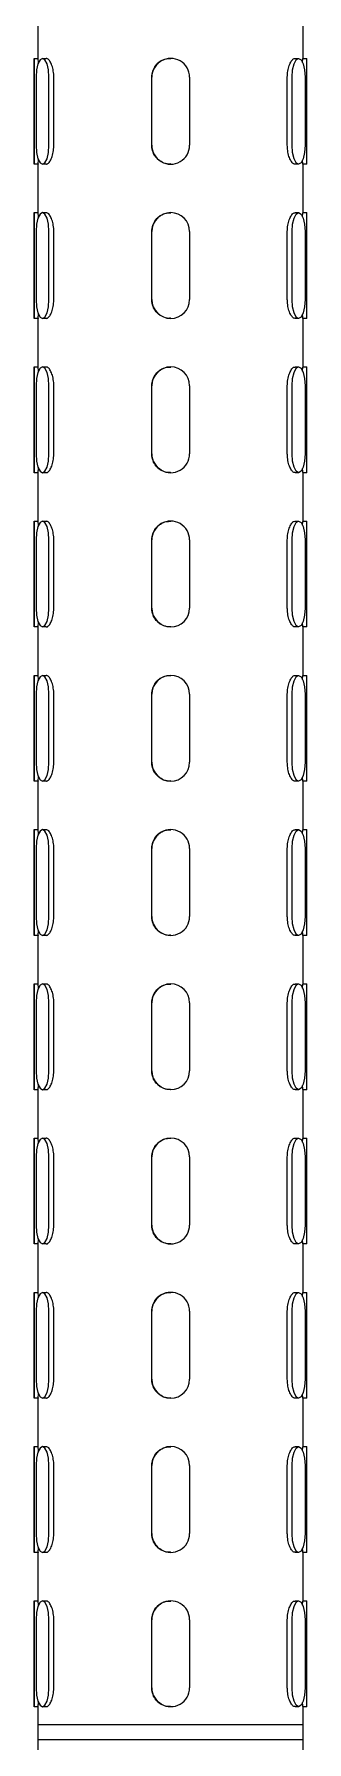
# Model space of a CAD drawing. Extents: x 0 to 951, y -2 to 427.
# Drawn here: x 225.13 to 229.63, y 142.83 to 171.06 of the extents above; entities that cross this region are included whole.
import ezdxf

# ---------------------------------------------------------------- set-up
doc = ezdxf.new("R2010")
doc.units = 0
doc.header["$LTSCALE"] = 23.1
doc.header["$MEASUREMENT"] = 0
doc.layers.get('0').update_dxf_attribs({"linetype": 'CONTINUOUS'})

msp = doc.modelspace()

# ---------------------------------------------------------------- linework, layer by layer
at = {"color": 7, "linetype": 'Continuous', "lineweight": 25}
for p, q in [((225.189, 170.657), (225.189, 171.465)), ((229.564, 171.464), (229.564, 170.656)), ((225.126, 170.66), (225.189, 170.66)), ((225.263, 170.66), (225.322, 170.66)), ((227.379, 170.66), (227.38, 170.66)), ((229.432, 170.66), (229.492, 170.66)), ((229.563, 170.66), (229.626, 170.66)), ((225.126, 170.348), (225.126, 169.223)), ((225.127, 169.223), (225.127, 170.348)), ((225.156, 170.348), (225.156, 169.223)), ((225.37, 169.223), (225.37, 170.348)), ((225.45, 169.223), (225.45, 170.348)), ((227.067, 169.223), (227.067, 170.348)), ((227.067, 169.223), (227.067, 170.348)), ((227.692, 170.348), (227.692, 169.223)), ((229.305, 169.223), (229.305, 170.348)), ((229.385, 169.223), (229.385, 170.348)), ((229.598, 170.348), (229.598, 169.223)), ((229.627, 169.223), (229.627, 170.348)), ((225.189, 168.91), (225.126, 168.91)), ((225.189, 168.107), (225.189, 168.915)), ((225.322, 168.91), (225.263, 168.91)), ((227.38, 168.91), (227.379, 168.91)), ((229.492, 168.91), (229.432, 168.91)), ((229.626, 168.91), (229.563, 168.91)), ((229.564, 168.914), (229.564, 168.106)), ((225.126, 168.11), (225.189, 168.11)), ((225.263, 168.11), (225.322, 168.11)), ((227.379, 168.11), (227.38, 168.11)), ((229.432, 168.11), (229.492, 168.11)), ((229.563, 168.11), (229.626, 168.11)), ((225.126, 167.798), (225.126, 166.673)), ((225.127, 166.673), (225.127, 167.798)), ((225.156, 167.798), (225.156, 166.673)), ((225.37, 166.673), (225.37, 167.798)), ((225.45, 166.673), (225.45, 167.798)), ((227.067, 166.673), (227.067, 167.798)), ((227.067, 166.673), (227.067, 167.798)), ((227.692, 167.798), (227.692, 166.673)), ((229.305, 166.673), (229.305, 167.798)), ((229.385, 166.673), (229.385, 167.798)), ((229.598, 167.798), (229.598, 166.673)), ((229.627, 166.673), (229.627, 167.798)), ((225.189, 166.36), (225.126, 166.36)), ((225.189, 165.557), (225.189, 166.365)), ((225.322, 166.36), (225.263, 166.36)), ((227.38, 166.36), (227.379, 166.36)), ((229.492, 166.36), (229.432, 166.36)), ((229.626, 166.36), (229.563, 166.36)), ((229.564, 166.364), (229.564, 165.556)), ((225.126, 165.56), (225.189, 165.56)), ((225.263, 165.56), (225.322, 165.56)), ((227.379, 165.56), (227.38, 165.56)), ((229.432, 165.56), (229.492, 165.56)), ((229.563, 165.56), (229.626, 165.56)), ((225.126, 165.248), (225.126, 164.123)), ((225.127, 164.123), (225.127, 165.248)), ((225.156, 165.248), (225.156, 164.123)), ((225.37, 164.123), (225.37, 165.248)), ((225.45, 164.123), (225.45, 165.248)), ((227.067, 164.123), (227.067, 165.248)), ((227.067, 164.123), (227.067, 165.248)), ((227.692, 165.248), (227.692, 164.123)), ((229.305, 164.123), (229.305, 165.248)), ((229.385, 164.123), (229.385, 165.248)), ((229.598, 165.248), (229.598, 164.123)), ((229.627, 164.123), (229.627, 165.248)), ((225.189, 163.81), (225.126, 163.81)), ((225.189, 163.007), (225.189, 163.815)), ((225.322, 163.81), (225.263, 163.81)), ((227.38, 163.81), (227.379, 163.81)), ((229.492, 163.81), (229.432, 163.81)), ((229.626, 163.81), (229.563, 163.81)), ((229.564, 163.814), (229.564, 163.006)), ((225.126, 163.01), (225.189, 163.01)), ((225.263, 163.01), (225.322, 163.01)), ((227.379, 163.01), (227.38, 163.01)), ((229.432, 163.01), (229.492, 163.01)), ((229.563, 163.01), (229.626, 163.01)), ((225.126, 162.698), (225.126, 161.573)), ((225.127, 161.573), (225.127, 162.698)), ((225.156, 162.698), (225.156, 161.573)), ((225.37, 161.573), (225.37, 162.698)), ((225.45, 161.573), (225.45, 162.698)), ((227.067, 161.573), (227.067, 162.698)), ((227.067, 161.573), (227.067, 162.698)), ((227.692, 162.698), (227.692, 161.573)), ((229.305, 161.573), (229.305, 162.698)), ((229.385, 161.573), (229.385, 162.698)), ((229.598, 162.698), (229.598, 161.573)), ((229.627, 161.573), (229.627, 162.698)), ((225.189, 161.26), (225.126, 161.26)), ((225.189, 160.457), (225.189, 161.265)), ((225.322, 161.26), (225.263, 161.26)), ((227.38, 161.26), (227.379, 161.26)), ((229.492, 161.26), (229.432, 161.26)), ((229.626, 161.26), (229.563, 161.26)), ((229.564, 161.264), (229.564, 160.456)), ((225.126, 160.46), (225.189, 160.46)), ((225.263, 160.46), (225.322, 160.46)), ((227.379, 160.46), (227.38, 160.46)), ((229.432, 160.46), (229.492, 160.46)), ((229.563, 160.46), (229.626, 160.46)), ((225.126, 160.148), (225.126, 159.023)), ((225.127, 159.023), (225.127, 160.148)), ((225.156, 160.148), (225.156, 159.023)), ((225.37, 159.023), (225.37, 160.148)), ((225.45, 159.023), (225.45, 160.148)), ((227.067, 159.023), (227.067, 160.148)), ((227.067, 159.023), (227.067, 160.148)), ((227.692, 160.148), (227.692, 159.023)), ((229.305, 159.023), (229.305, 160.148)), ((229.385, 159.023), (229.385, 160.148)), ((229.598, 160.148), (229.598, 159.023)), ((229.627, 159.023), (229.627, 160.148)), ((225.189, 158.71), (225.126, 158.71)), ((225.189, 157.907), (225.189, 158.715)), ((225.322, 158.71), (225.263, 158.71)), ((227.38, 158.71), (227.379, 158.71)), ((229.492, 158.71), (229.432, 158.71)), ((229.626, 158.71), (229.563, 158.71)), ((229.564, 158.714), (229.564, 157.906)), ((225.126, 157.91), (225.189, 157.91)), ((225.263, 157.91), (225.322, 157.91)), ((227.379, 157.91), (227.38, 157.91)), ((229.432, 157.91), (229.492, 157.91)), ((229.563, 157.91), (229.626, 157.91)), ((225.126, 157.598), (225.126, 156.473)), ((225.127, 156.473), (225.127, 157.598)), ((225.156, 157.598), (225.156, 156.473)), ((225.37, 156.473), (225.37, 157.598)), ((225.45, 156.473), (225.45, 157.598)), ((227.067, 156.473), (227.067, 157.598)), ((227.067, 156.473), (227.067, 157.598)), ((227.692, 157.598), (227.692, 156.473)), ((229.305, 156.473), (229.305, 157.598)), ((229.385, 156.473), (229.385, 157.598)), ((229.598, 157.598), (229.598, 156.473)), ((229.627, 156.473), (229.627, 157.598)), ((225.189, 156.16), (225.126, 156.16)), ((225.189, 155.357), (225.189, 156.165)), ((225.322, 156.16), (225.263, 156.16)), ((227.38, 156.16), (227.379, 156.16)), ((229.492, 156.16), (229.432, 156.16)), ((229.626, 156.16), (229.563, 156.16)), ((229.564, 156.164), (229.564, 155.356)), ((225.126, 155.36), (225.189, 155.36)), ((225.263, 155.36), (225.322, 155.36)), ((227.379, 155.36), (227.38, 155.36)), ((229.432, 155.36), (229.492, 155.36)), ((229.563, 155.36), (229.626, 155.36)), ((225.126, 155.048), (225.126, 153.923)), ((225.127, 153.923), (225.127, 155.048)), ((225.156, 155.048), (225.156, 153.923)), ((225.37, 153.923), (225.37, 155.048)), ((225.45, 153.923), (225.45, 155.048)), ((227.067, 153.923), (227.067, 155.048)), ((227.067, 153.923), (227.067, 155.048)), ((227.692, 155.048), (227.692, 153.923)), ((229.305, 153.923), (229.305, 155.048)), ((229.385, 153.923), (229.385, 155.048)), ((229.598, 155.048), (229.598, 153.923)), ((229.627, 153.923), (229.627, 155.048)), ((225.189, 153.61), (225.126, 153.61)), ((225.189, 152.807), (225.189, 153.615)), ((225.322, 153.61), (225.263, 153.61)), ((227.38, 153.61), (227.379, 153.61)), ((229.492, 153.61), (229.432, 153.61)), ((229.626, 153.61), (229.563, 153.61)), ((229.564, 153.614), (229.564, 152.806)), ((225.126, 152.81), (225.189, 152.81)), ((225.263, 152.81), (225.322, 152.81)), ((227.379, 152.81), (227.38, 152.81)), ((229.432, 152.81), (229.492, 152.81)), ((229.563, 152.81), (229.626, 152.81)), ((225.126, 152.498), (225.126, 151.373)), ((225.127, 151.373), (225.127, 152.498)), ((225.156, 152.498), (225.156, 151.373)), ((225.37, 151.373), (225.37, 152.498)), ((225.45, 151.373), (225.45, 152.498)), ((227.067, 151.373), (227.067, 152.498)), ((227.067, 151.373), (227.067, 152.498)), ((227.692, 152.498), (227.692, 151.373)), ((229.305, 151.373), (229.305, 152.498)), ((229.385, 151.373), (229.385, 152.498)), ((229.598, 152.498), (229.598, 151.373)), ((229.627, 151.373), (229.627, 152.498)), ((225.189, 151.06), (225.126, 151.06)), ((225.189, 150.257), (225.189, 151.065)), ((225.322, 151.06), (225.263, 151.06)), ((227.38, 151.06), (227.379, 151.06)), ((229.492, 151.06), (229.432, 151.06)), ((229.626, 151.06), (229.563, 151.06)), ((229.564, 151.064), (229.564, 150.256)), ((225.126, 150.26), (225.189, 150.26)), ((225.263, 150.26), (225.322, 150.26)), ((227.379, 150.26), (227.38, 150.26)), ((229.432, 150.26), (229.492, 150.26)), ((229.563, 150.26), (229.626, 150.26)), ((225.126, 149.948), (225.126, 148.823)), ((225.127, 148.823), (225.127, 149.948)), ((225.156, 149.948), (225.156, 148.823)), ((225.37, 148.823), (225.37, 149.948)), ((225.45, 148.823), (225.45, 149.948)), ((227.067, 148.823), (227.067, 149.948)), ((227.067, 148.823), (227.067, 149.948)), ((227.692, 149.948), (227.692, 148.823)), ((229.305, 148.823), (229.305, 149.948)), ((229.385, 148.823), (229.385, 149.948)), ((229.598, 149.948), (229.598, 148.823)), ((229.627, 148.823), (229.627, 149.948)), ((225.189, 148.51), (225.126, 148.51)), ((225.189, 147.707), (225.189, 148.515)), ((225.322, 148.51), (225.263, 148.51)), ((227.38, 148.51), (227.379, 148.51)), ((229.492, 148.51), (229.432, 148.51)), ((229.626, 148.51), (229.563, 148.51)), ((229.564, 148.514), (229.564, 147.706)), ((225.126, 147.71), (225.189, 147.71)), ((225.263, 147.71), (225.322, 147.71)), ((227.379, 147.71), (227.38, 147.71)), ((229.432, 147.71), (229.492, 147.71)), ((229.563, 147.71), (229.626, 147.71)), ((225.126, 147.398), (225.126, 146.273)), ((225.127, 146.273), (225.127, 147.398)), ((225.156, 147.398), (225.156, 146.273)), ((225.37, 146.273), (225.37, 147.398)), ((225.45, 146.273), (225.45, 147.398)), ((227.067, 146.273), (227.067, 147.398)), ((227.067, 146.273), (227.067, 147.398)), ((227.692, 147.398), (227.692, 146.273)), ((229.305, 146.273), (229.305, 147.398)), ((229.385, 146.273), (229.385, 147.398)), ((229.598, 147.398), (229.598, 146.273)), ((229.627, 146.273), (229.627, 147.398)), ((225.189, 145.96), (225.126, 145.96)), ((225.189, 145.157), (225.189, 145.965)), ((225.322, 145.96), (225.263, 145.96)), ((227.38, 145.96), (227.379, 145.96)), ((229.492, 145.96), (229.432, 145.96)), ((229.626, 145.96), (229.563, 145.96)), ((229.564, 145.964), (229.564, 145.156)), ((225.126, 145.16), (225.189, 145.16)), ((225.263, 145.16), (225.322, 145.16)), ((227.379, 145.16), (227.38, 145.16)), ((229.432, 145.16), (229.492, 145.16)), ((229.563, 145.16), (229.626, 145.16)), ((225.126, 144.848), (225.126, 143.723)), ((225.127, 143.723), (225.127, 144.848)), ((225.156, 144.848), (225.156, 143.723)), ((225.37, 143.723), (225.37, 144.848)), ((225.45, 143.723), (225.45, 144.848)), ((227.067, 143.723), (227.067, 144.848)), ((227.067, 143.723), (227.067, 144.848)), ((227.692, 144.848), (227.692, 143.723)), ((229.305, 143.723), (229.305, 144.848)), ((229.385, 143.723), (229.385, 144.848)), ((229.598, 144.848), (229.598, 143.723)), ((229.627, 143.723), (229.627, 144.848)), ((225.189, 143.41), (225.126, 143.41)), ((225.189, 143.11), (225.189, 143.415)), ((225.322, 143.41), (225.263, 143.41)), ((227.38, 143.41), (227.379, 143.41)), ((229.492, 143.41), (229.432, 143.41)), ((229.626, 143.41), (229.563, 143.41)), ((229.564, 143.414), (229.564, 143.11)), ((225.189, 142.86), (225.189, 143.11)), ((229.564, 143.11), (225.189, 143.11)), ((225.189, 133.11), (225.189, 142.86)), ((227.376, 142.86), (225.189, 142.86)), ((229.564, 142.86), (225.189, 142.86)), ((229.564, 142.86), (227.376, 142.86)), ((229.564, 143.11), (229.564, 142.86)), ((229.564, 142.86), (229.564, 140.173))]:
    msp.add_line(p, q, dxfattribs=at)
at = {"color": 7, "linetype": 'Continuous', "lineweight": 25, "flags": 128}
for points in [[(225.127, 170.348), (225.127, 170.468), (225.127, 170.569), (225.127, 170.637), (225.126, 170.66), (225.126, 170.637), (225.126, 170.569), (225.126, 170.468), (225.126, 170.348)], [(225.37, 170.348), (225.362, 170.468), (225.339, 170.569), (225.304, 170.637), (225.263, 170.66), (225.222, 170.637), (225.187, 170.569), (225.164, 170.468), (225.156, 170.348)], [(229.385, 170.348), (229.393, 170.468), (229.416, 170.569), (229.451, 170.637), (229.492, 170.66), (229.532, 170.637), (229.567, 170.569), (229.59, 170.468), (229.598, 170.348)], [(225.126, 169.223), (225.126, 169.103), (225.126, 169.002), (225.126, 168.934), (225.126, 168.91), (225.127, 168.934), (225.127, 169.002), (225.127, 169.103), (225.127, 169.223)], [(225.156, 169.223), (225.164, 169.103), (225.187, 169.002), (225.222, 168.934), (225.263, 168.91), (225.304, 168.934), (225.339, 169.002), (225.362, 169.103), (225.37, 169.223)], [(229.598, 169.223), (229.59, 169.103), (229.567, 169.002), (229.532, 168.934), (229.492, 168.91), (229.451, 168.934), (229.416, 169.002), (229.393, 169.103), (229.385, 169.223)], [(225.127, 167.798), (225.127, 167.918), (225.127, 168.019), (225.127, 168.087), (225.126, 168.11), (225.126, 168.087), (225.126, 168.019), (225.126, 167.918), (225.126, 167.798)], [(225.37, 167.798), (225.362, 167.918), (225.339, 168.019), (225.304, 168.087), (225.263, 168.11), (225.222, 168.087), (225.187, 168.019), (225.164, 167.918), (225.156, 167.798)], [(229.385, 167.798), (229.393, 167.918), (229.416, 168.019), (229.451, 168.087), (229.492, 168.11), (229.532, 168.087), (229.567, 168.019), (229.59, 167.918), (229.598, 167.798)], [(225.126, 166.673), (225.126, 166.553), (225.126, 166.452), (225.126, 166.384), (225.126, 166.36), (225.127, 166.384), (225.127, 166.452), (225.127, 166.553), (225.127, 166.673)], [(225.156, 166.673), (225.164, 166.553), (225.187, 166.452), (225.222, 166.384), (225.263, 166.36), (225.304, 166.384), (225.339, 166.452), (225.362, 166.553), (225.37, 166.673)], [(229.598, 166.673), (229.59, 166.553), (229.567, 166.452), (229.532, 166.384), (229.492, 166.36), (229.451, 166.384), (229.416, 166.452), (229.393, 166.553), (229.385, 166.673)], [(225.127, 165.248), (225.127, 165.368), (225.127, 165.469), (225.127, 165.537), (225.126, 165.56), (225.126, 165.537), (225.126, 165.469), (225.126, 165.368), (225.126, 165.248)], [(225.37, 165.248), (225.362, 165.368), (225.339, 165.469), (225.304, 165.537), (225.263, 165.56), (225.222, 165.537), (225.187, 165.469), (225.164, 165.368), (225.156, 165.248)], [(229.385, 165.248), (229.393, 165.368), (229.416, 165.469), (229.451, 165.537), (229.492, 165.56), (229.532, 165.537), (229.567, 165.469), (229.59, 165.368), (229.598, 165.248)], [(225.126, 164.123), (225.126, 164.003), (225.126, 163.902), (225.126, 163.834), (225.126, 163.81), (225.127, 163.834), (225.127, 163.902), (225.127, 164.003), (225.127, 164.123)], [(225.156, 164.123), (225.164, 164.003), (225.187, 163.902), (225.222, 163.834), (225.263, 163.81), (225.304, 163.834), (225.339, 163.902), (225.362, 164.003), (225.37, 164.123)], [(229.598, 164.123), (229.59, 164.003), (229.567, 163.902), (229.532, 163.834), (229.492, 163.81), (229.451, 163.834), (229.416, 163.902), (229.393, 164.003), (229.385, 164.123)], [(225.127, 162.698), (225.127, 162.818), (225.127, 162.919), (225.127, 162.987), (225.126, 163.01), (225.126, 162.987), (225.126, 162.919), (225.126, 162.818), (225.126, 162.698)], [(225.37, 162.698), (225.362, 162.818), (225.339, 162.919), (225.304, 162.987), (225.263, 163.01), (225.222, 162.987), (225.187, 162.919), (225.164, 162.818), (225.156, 162.698)], [(229.385, 162.698), (229.393, 162.818), (229.416, 162.919), (229.451, 162.987), (229.492, 163.01), (229.532, 162.987), (229.567, 162.919), (229.59, 162.818), (229.598, 162.698)], [(225.126, 161.573), (225.126, 161.453), (225.126, 161.352), (225.126, 161.284), (225.126, 161.26), (225.127, 161.284), (225.127, 161.352), (225.127, 161.453), (225.127, 161.573)], [(225.156, 161.573), (225.164, 161.453), (225.187, 161.352), (225.222, 161.284), (225.263, 161.26), (225.304, 161.284), (225.339, 161.352), (225.362, 161.453), (225.37, 161.573)], [(229.598, 161.573), (229.59, 161.453), (229.567, 161.352), (229.532, 161.284), (229.492, 161.26), (229.451, 161.284), (229.416, 161.352), (229.393, 161.453), (229.385, 161.573)], [(225.127, 160.148), (225.127, 160.268), (225.127, 160.369), (225.127, 160.437), (225.126, 160.46), (225.126, 160.437), (225.126, 160.369), (225.126, 160.268), (225.126, 160.148)], [(225.37, 160.148), (225.362, 160.268), (225.339, 160.369), (225.304, 160.437), (225.263, 160.46), (225.222, 160.437), (225.187, 160.369), (225.164, 160.268), (225.156, 160.148)], [(229.385, 160.148), (229.393, 160.268), (229.416, 160.369), (229.451, 160.437), (229.492, 160.46), (229.532, 160.437), (229.567, 160.369), (229.59, 160.268), (229.598, 160.148)], [(225.126, 159.023), (225.126, 158.903), (225.126, 158.802), (225.126, 158.734), (225.126, 158.71), (225.127, 158.734), (225.127, 158.802), (225.127, 158.903), (225.127, 159.023)], [(225.156, 159.023), (225.164, 158.903), (225.187, 158.802), (225.222, 158.734), (225.263, 158.71), (225.304, 158.734), (225.339, 158.802), (225.362, 158.903), (225.37, 159.023)], [(229.598, 159.023), (229.59, 158.903), (229.567, 158.802), (229.532, 158.734), (229.492, 158.71), (229.451, 158.734), (229.416, 158.802), (229.393, 158.903), (229.385, 159.023)], [(225.127, 157.598), (225.127, 157.718), (225.127, 157.819), (225.127, 157.887), (225.126, 157.91), (225.126, 157.887), (225.126, 157.819), (225.126, 157.718), (225.126, 157.598)], [(225.37, 157.598), (225.362, 157.718), (225.339, 157.819), (225.304, 157.887), (225.263, 157.91), (225.222, 157.887), (225.187, 157.819), (225.164, 157.718), (225.156, 157.598)], [(229.385, 157.598), (229.393, 157.718), (229.416, 157.819), (229.451, 157.887), (229.492, 157.91), (229.532, 157.887), (229.567, 157.819), (229.59, 157.718), (229.598, 157.598)], [(225.126, 156.473), (225.126, 156.353), (225.126, 156.252), (225.126, 156.184), (225.126, 156.16), (225.127, 156.184), (225.127, 156.252), (225.127, 156.353), (225.127, 156.473)], [(225.156, 156.473), (225.164, 156.353), (225.187, 156.252), (225.222, 156.184), (225.263, 156.16), (225.304, 156.184), (225.339, 156.252), (225.362, 156.353), (225.37, 156.473)], [(229.598, 156.473), (229.59, 156.353), (229.567, 156.252), (229.532, 156.184), (229.492, 156.16), (229.451, 156.184), (229.416, 156.252), (229.393, 156.353), (229.385, 156.473)], [(225.127, 155.048), (225.127, 155.168), (225.127, 155.269), (225.127, 155.337), (225.126, 155.36), (225.126, 155.337), (225.126, 155.269), (225.126, 155.168), (225.126, 155.048)], [(225.37, 155.048), (225.362, 155.168), (225.339, 155.269), (225.304, 155.337), (225.263, 155.36), (225.222, 155.337), (225.187, 155.269), (225.164, 155.168), (225.156, 155.048)], [(229.385, 155.048), (229.393, 155.168), (229.416, 155.269), (229.451, 155.337), (229.492, 155.36), (229.532, 155.337), (229.567, 155.269), (229.59, 155.168), (229.598, 155.048)], [(225.126, 153.923), (225.126, 153.803), (225.126, 153.702), (225.126, 153.634), (225.126, 153.61), (225.127, 153.634), (225.127, 153.702), (225.127, 153.803), (225.127, 153.923)], [(225.156, 153.923), (225.164, 153.803), (225.187, 153.702), (225.222, 153.634), (225.263, 153.61), (225.304, 153.634), (225.339, 153.702), (225.362, 153.803), (225.37, 153.923)], [(229.598, 153.923), (229.59, 153.803), (229.567, 153.702), (229.532, 153.634), (229.492, 153.61), (229.451, 153.634), (229.416, 153.702), (229.393, 153.803), (229.385, 153.923)], [(225.127, 152.498), (225.127, 152.618), (225.127, 152.719), (225.127, 152.787), (225.126, 152.81), (225.126, 152.787), (225.126, 152.719), (225.126, 152.618), (225.126, 152.498)], [(225.37, 152.498), (225.362, 152.618), (225.339, 152.719), (225.304, 152.787), (225.263, 152.81), (225.222, 152.787), (225.187, 152.719), (225.164, 152.618), (225.156, 152.498)], [(229.385, 152.498), (229.393, 152.618), (229.416, 152.719), (229.451, 152.787), (229.492, 152.81), (229.532, 152.787), (229.567, 152.719), (229.59, 152.618), (229.598, 152.498)], [(225.126, 151.373), (225.126, 151.253), (225.126, 151.152), (225.126, 151.084), (225.126, 151.06), (225.127, 151.084), (225.127, 151.152), (225.127, 151.253), (225.127, 151.373)], [(225.156, 151.373), (225.164, 151.253), (225.187, 151.152), (225.222, 151.084), (225.263, 151.06), (225.304, 151.084), (225.339, 151.152), (225.362, 151.253), (225.37, 151.373)], [(229.598, 151.373), (229.59, 151.253), (229.567, 151.152), (229.532, 151.084), (229.492, 151.06), (229.451, 151.084), (229.416, 151.152), (229.393, 151.253), (229.385, 151.373)], [(225.127, 149.948), (225.127, 150.068), (225.127, 150.169), (225.127, 150.237), (225.126, 150.26), (225.126, 150.237), (225.126, 150.169), (225.126, 150.068), (225.126, 149.948)], [(225.37, 149.948), (225.362, 150.068), (225.339, 150.169), (225.304, 150.237), (225.263, 150.26), (225.222, 150.237), (225.187, 150.169), (225.164, 150.068), (225.156, 149.948)], [(229.385, 149.948), (229.393, 150.068), (229.416, 150.169), (229.451, 150.237), (229.492, 150.26), (229.532, 150.237), (229.567, 150.169), (229.59, 150.068), (229.598, 149.948)], [(225.126, 148.823), (225.126, 148.703), (225.126, 148.602), (225.126, 148.534), (225.126, 148.51), (225.127, 148.534), (225.127, 148.602), (225.127, 148.703), (225.127, 148.823)], [(225.156, 148.823), (225.164, 148.703), (225.187, 148.602), (225.222, 148.534), (225.263, 148.51), (225.304, 148.534), (225.339, 148.602), (225.362, 148.703), (225.37, 148.823)], [(229.598, 148.823), (229.59, 148.703), (229.567, 148.602), (229.532, 148.534), (229.492, 148.51), (229.451, 148.534), (229.416, 148.602), (229.393, 148.703), (229.385, 148.823)], [(225.127, 147.398), (225.127, 147.518), (225.127, 147.619), (225.127, 147.687), (225.126, 147.71), (225.126, 147.687), (225.126, 147.619), (225.126, 147.518), (225.126, 147.398)], [(225.37, 147.398), (225.362, 147.518), (225.339, 147.619), (225.304, 147.687), (225.263, 147.71), (225.222, 147.687), (225.187, 147.619), (225.164, 147.518), (225.156, 147.398)], [(229.385, 147.398), (229.393, 147.518), (229.416, 147.619), (229.451, 147.687), (229.492, 147.71), (229.532, 147.687), (229.567, 147.619), (229.59, 147.518), (229.598, 147.398)], [(225.126, 146.273), (225.126, 146.153), (225.126, 146.052), (225.126, 145.984), (225.126, 145.96), (225.127, 145.984), (225.127, 146.052), (225.127, 146.153), (225.127, 146.273)], [(225.156, 146.273), (225.164, 146.153), (225.187, 146.052), (225.222, 145.984), (225.263, 145.96), (225.304, 145.984), (225.339, 146.052), (225.362, 146.153), (225.37, 146.273)], [(229.598, 146.273), (229.59, 146.153), (229.567, 146.052), (229.532, 145.984), (229.492, 145.96), (229.451, 145.984), (229.416, 146.052), (229.393, 146.153), (229.385, 146.273)], [(225.127, 144.848), (225.127, 144.968), (225.127, 145.069), (225.127, 145.137), (225.126, 145.16), (225.126, 145.137), (225.126, 145.069), (225.126, 144.968), (225.126, 144.848)], [(225.37, 144.848), (225.362, 144.968), (225.339, 145.069), (225.304, 145.137), (225.263, 145.16), (225.222, 145.137), (225.187, 145.069), (225.164, 144.968), (225.156, 144.848)], [(229.385, 144.848), (229.393, 144.968), (229.416, 145.069), (229.451, 145.137), (229.492, 145.16), (229.532, 145.137), (229.567, 145.069), (229.59, 144.968), (229.598, 144.848)], [(225.126, 143.723), (225.126, 143.603), (225.126, 143.502), (225.126, 143.434), (225.126, 143.41), (225.127, 143.434), (225.127, 143.502), (225.127, 143.603), (225.127, 143.723)], [(225.156, 143.723), (225.164, 143.603), (225.187, 143.502), (225.222, 143.434), (225.263, 143.41), (225.304, 143.434), (225.339, 143.502), (225.362, 143.603), (225.37, 143.723)], [(229.598, 143.723), (229.59, 143.603), (229.567, 143.502), (229.532, 143.434), (229.492, 143.41), (229.451, 143.434), (229.416, 143.502), (229.393, 143.603), (229.385, 143.723)]]:
    msp.add_lwpolyline(points, dxfattribs=at)
at = {"color": 7, "linetype": 'Continuous', "lineweight": 25}
for centre, radius, start, end in [((227.38, 170.348), 0.312, 359.9995, 180.0005), ((175.04, 170.426), 54.587, 359.918, 0.246), ((227.38, 169.223), 0.312, 179.9997, 0.0003), ((175.044, 169.145), 54.583, 359.754, 0.082), ((227.38, 167.798), 0.312, 0.0002, 179.9998), ((175.043, 167.876), 54.584, 359.918, 0.246), ((227.38, 166.673), 0.312, 180.0002, 359.9998), ((175.041, 166.595), 54.585, 359.754, 0.082), ((227.38, 165.248), 0.312, 0.0002, 179.9998), ((175.041, 165.326), 54.586, 359.918, 0.246), ((227.38, 164.123), 0.312, 179.9997, 0.0003), ((175.044, 164.045), 54.583, 359.754, 0.082), ((227.38, 162.698), 0.312, 359.9997, 180.0003), ((175.044, 162.776), 54.583, 359.918, 0.246), ((227.38, 161.573), 0.312, 180.0002, 359.9998), ((175.041, 161.495), 54.586, 359.754, 0.082), ((227.38, 160.148), 0.312, 0.0002, 179.9998), ((175.041, 160.226), 54.585, 359.918, 0.246), ((227.38, 159.023), 0.312, 180.0002, 359.9998), ((175.043, 158.945), 54.584, 359.754, 0.082), ((227.38, 157.598), 0.312, 359.9995, 180.0005), ((175.04, 157.676), 54.587, 359.918, 0.246), ((227.38, 156.473), 0.312, 179.9995, 0.0005), ((175.04, 156.395), 54.587, 359.754, 0.082), ((227.38, 155.048), 0.312, 0.0002, 179.9998), ((175.043, 155.126), 54.584, 359.918, 0.246), ((227.38, 153.923), 0.312, 180.0002, 359.9998), ((175.043, 153.845), 54.584, 359.754, 0.082), ((227.38, 152.498), 0.312, 0.0002, 179.9998), ((175.041, 152.576), 54.586, 359.918, 0.246), ((227.38, 151.373), 0.312, 179.9997, 0.0003), ((175.044, 151.295), 54.583, 359.754, 0.082), ((227.38, 149.948), 0.312, 359.9997, 180.0003), ((175.044, 150.026), 54.583, 359.918, 0.246), ((227.38, 148.823), 0.312, 180.0002, 359.9998), ((175.041, 148.745), 54.585, 359.754, 0.082), ((227.38, 147.398), 0.312, 0.0002, 179.9998), ((175.042, 147.476), 54.585, 359.918, 0.246), ((227.38, 146.273), 0.312, 179.9999, 0.0001), ((175.043, 146.195), 54.584, 359.754, 0.082), ((227.38, 144.848), 0.312, 359.9999, 180.0001), ((175.042, 144.926), 54.585, 359.918, 0.246), ((227.38, 143.723), 0.312, 179.9999, 0.0001), ((175.043, 143.645), 54.584, 359.754, 0.082)]:
    msp.add_arc(centre, radius, start, end, dxfattribs=at)
for points, knots in [([(225.198, 170.589), (225.197, 170.597), (225.194, 170.629), (225.189, 170.656), (225.189, 170.657), (225.189, 170.657)], [0, 0, 0, 0, 0.164708, 0.657902, 1, 1, 1, 1]), ([(225.45, 170.348), (225.449, 170.383), (225.445, 170.453), (225.42, 170.546), (225.386, 170.616), (225.351, 170.657), (225.33, 170.657), (225.322, 170.657)], [0, 0, 0, 0, 0.213249, 0.426449, 0.641013, 0.856495, 1, 1, 1, 1]), ([(227.067, 170.348), (227.07, 170.383), (227.077, 170.453), (227.13, 170.546), (227.209, 170.616), (227.297, 170.657), (227.356, 170.657), (227.38, 170.657)], [0, 0, 0, 0, 0.2132489, 0.4264487, 0.6410134, 0.8564955, 1, 1, 1, 1]), ([(229.305, 170.348), (229.307, 170.383), (229.31, 170.453), (229.335, 170.546), (229.369, 170.616), (229.404, 170.657), (229.425, 170.657), (229.433, 170.657)], [0, 0, 0, 0, 0.213249, 0.426448, 0.641013, 0.856496, 1, 1, 1, 1]), ([(229.555, 170.591), (229.556, 170.598), (229.559, 170.63), (229.563, 170.656), (229.563, 170.656), (229.563, 170.656)], [0, 0, 0, 0, 0.157468, 0.673048, 1, 1, 1, 1]), ([(225.322, 168.914), (225.326, 168.913), (225.342, 168.909), (225.373, 168.937), (225.409, 168.996), (225.438, 169.083), (225.449, 169.164), (225.45, 169.211), (225.45, 169.223)], [0, 0, 0, 0, 0.070496, 0.282951, 0.496154, 0.711255, 0.926475, 1, 1, 1, 1]), ([(227.379, 168.914), (227.368, 168.913), (227.322, 168.909), (227.242, 168.937), (227.155, 168.996), (227.093, 169.083), (227.069, 169.164), (227.067, 169.211), (227.067, 169.223)], [0, 0, 0, 0, 0.070496, 0.28295, 0.496154, 0.711255, 0.926475, 1, 1, 1, 1]), ([(229.432, 168.914), (229.429, 168.913), (229.413, 168.909), (229.383, 168.937), (229.346, 168.996), (229.318, 169.083), (229.306, 169.164), (229.306, 169.211), (229.305, 169.223)], [0, 0, 0, 0, 0.070496, 0.28295, 0.496154, 0.711256, 0.926475, 1, 1, 1, 1]), ([(225.189, 168.915), (225.189, 168.913), (225.189, 168.909), (225.192, 168.931), (225.196, 168.967), (225.198, 168.981)], [0, 0, 0, 0, 0.17883, 0.669984, 1, 1, 1, 1]), ([(229.563, 168.914), (229.563, 168.913), (229.564, 168.909), (229.561, 168.931), (229.557, 168.966), (229.556, 168.979)], [0, 0, 0, 0, 0.1560918, 0.6699693, 1, 1, 1, 1]), ([(225.198, 168.039), (225.197, 168.047), (225.194, 168.079), (225.189, 168.106), (225.189, 168.107), (225.189, 168.107)], [0, 0, 0, 0, 0.1647081, 0.6579025, 1, 1, 1, 1]), ([(225.45, 167.798), (225.449, 167.833), (225.445, 167.903), (225.42, 167.996), (225.386, 168.066), (225.351, 168.107), (225.33, 168.107), (225.322, 168.107)], [0, 0, 0, 0, 0.213249, 0.426443, 0.641013, 0.856495, 1, 1, 1, 1]), ([(227.067, 167.798), (227.07, 167.833), (227.077, 167.903), (227.13, 167.996), (227.209, 168.066), (227.297, 168.107), (227.356, 168.107), (227.38, 168.107)], [0, 0, 0, 0, 0.213249, 0.426443, 0.641013, 0.856495, 1, 1, 1, 1]), ([(229.305, 167.798), (229.307, 167.833), (229.31, 167.903), (229.335, 167.996), (229.369, 168.066), (229.404, 168.107), (229.425, 168.107), (229.433, 168.107)], [0, 0, 0, 0, 0.213249, 0.426442, 0.641013, 0.856495, 1, 1, 1, 1]), ([(229.555, 168.041), (229.556, 168.048), (229.559, 168.08), (229.563, 168.106), (229.563, 168.106), (229.563, 168.106)], [0, 0, 0, 0, 0.157479, 0.673053, 1, 1, 1, 1]), ([(225.322, 166.364), (225.326, 166.363), (225.342, 166.359), (225.373, 166.387), (225.409, 166.446), (225.438, 166.533), (225.449, 166.614), (225.45, 166.661), (225.45, 166.673)], [0, 0, 0, 0, 0.070496, 0.282949, 0.496153, 0.711255, 0.926475, 1, 1, 1, 1]), ([(227.379, 166.364), (227.368, 166.363), (227.322, 166.359), (227.242, 166.387), (227.155, 166.446), (227.093, 166.533), (227.069, 166.614), (227.067, 166.661), (227.067, 166.673)], [0, 0, 0, 0, 0.070496, 0.282948, 0.496153, 0.711255, 0.926475, 1, 1, 1, 1]), ([(229.432, 166.364), (229.429, 166.363), (229.413, 166.359), (229.383, 166.387), (229.346, 166.446), (229.318, 166.533), (229.306, 166.614), (229.306, 166.661), (229.305, 166.673)], [0, 0, 0, 0, 0.070497, 0.282949, 0.496153, 0.711255, 0.926475, 1, 1, 1, 1]), ([(225.189, 166.365), (225.189, 166.363), (225.189, 166.359), (225.192, 166.381), (225.196, 166.417), (225.198, 166.431)], [0, 0, 0, 0, 0.17883, 0.669982, 1, 1, 1, 1]), ([(229.563, 166.364), (229.563, 166.363), (229.564, 166.359), (229.561, 166.381), (229.557, 166.416), (229.556, 166.429)], [0, 0, 0, 0, 0.156093, 0.669968, 1, 1, 1, 1]), ([(225.198, 165.489), (225.197, 165.497), (225.194, 165.529), (225.189, 165.556), (225.189, 165.557), (225.189, 165.557)], [0, 0, 0, 0, 0.164698, 0.657898, 1, 1, 1, 1]), ([(225.45, 165.248), (225.449, 165.283), (225.445, 165.353), (225.42, 165.446), (225.386, 165.516), (225.351, 165.557), (225.33, 165.557), (225.322, 165.557)], [0, 0, 0, 0, 0.213243, 0.426445, 0.641011, 0.856494, 1, 1, 1, 1]), ([(227.067, 165.248), (227.07, 165.283), (227.077, 165.353), (227.13, 165.446), (227.209, 165.516), (227.297, 165.557), (227.356, 165.557), (227.38, 165.557)], [0, 0, 0, 0, 0.213243, 0.426444, 0.641011, 0.856494, 1, 1, 1, 1]), ([(229.305, 165.248), (229.307, 165.283), (229.31, 165.353), (229.335, 165.446), (229.369, 165.516), (229.404, 165.557), (229.425, 165.557), (229.433, 165.557)], [0, 0, 0, 0, 0.213243, 0.426444, 0.641011, 0.856495, 1, 1, 1, 1]), ([(229.555, 165.491), (229.556, 165.498), (229.559, 165.53), (229.563, 165.556), (229.563, 165.556), (229.563, 165.556)], [0, 0, 0, 0, 0.157468, 0.673048, 1, 1, 1, 1]), ([(225.322, 163.814), (225.326, 163.813), (225.342, 163.809), (225.373, 163.837), (225.409, 163.896), (225.438, 163.983), (225.449, 164.064), (225.45, 164.111), (225.45, 164.123)], [0, 0, 0, 0, 0.070496, 0.282951, 0.496154, 0.711255, 0.926475, 1, 1, 1, 1]), ([(227.379, 163.814), (227.368, 163.813), (227.322, 163.809), (227.242, 163.837), (227.155, 163.896), (227.093, 163.983), (227.069, 164.064), (227.067, 164.111), (227.067, 164.123)], [0, 0, 0, 0, 0.070496, 0.28295, 0.496154, 0.711255, 0.926475, 1, 1, 1, 1]), ([(229.432, 163.814), (229.429, 163.813), (229.413, 163.809), (229.383, 163.837), (229.346, 163.896), (229.318, 163.983), (229.306, 164.064), (229.306, 164.111), (229.305, 164.123)], [0, 0, 0, 0, 0.070496, 0.28295, 0.496154, 0.711256, 0.926475, 1, 1, 1, 1]), ([(225.189, 163.815), (225.189, 163.813), (225.189, 163.809), (225.192, 163.831), (225.196, 163.867), (225.198, 163.881)], [0, 0, 0, 0, 0.17883, 0.669984, 1, 1, 1, 1]), ([(229.563, 163.814), (229.563, 163.813), (229.564, 163.809), (229.561, 163.831), (229.557, 163.866), (229.556, 163.879)], [0, 0, 0, 0, 0.1560918, 0.6699693, 1, 1, 1, 1]), ([(225.198, 162.939), (225.197, 162.947), (225.194, 162.979), (225.189, 163.006), (225.189, 163.007), (225.189, 163.007)], [0, 0, 0, 0, 0.164708, 0.657902, 1, 1, 1, 1]), ([(225.45, 162.698), (225.449, 162.733), (225.445, 162.803), (225.42, 162.896), (225.386, 162.966), (225.351, 163.007), (225.33, 163.007), (225.322, 163.007)], [0, 0, 0, 0, 0.213249, 0.426443, 0.641013, 0.856495, 1, 1, 1, 1]), ([(227.067, 162.698), (227.07, 162.733), (227.077, 162.803), (227.13, 162.896), (227.209, 162.966), (227.297, 163.007), (227.356, 163.007), (227.38, 163.007)], [0, 0, 0, 0, 0.213249, 0.426443, 0.641013, 0.856495, 1, 1, 1, 1]), ([(229.305, 162.698), (229.307, 162.733), (229.31, 162.803), (229.335, 162.896), (229.369, 162.966), (229.404, 163.007), (229.425, 163.007), (229.433, 163.007)], [0, 0, 0, 0, 0.213249, 0.426442, 0.641013, 0.856495, 1, 1, 1, 1]), ([(229.555, 162.941), (229.556, 162.948), (229.559, 162.98), (229.563, 163.006), (229.563, 163.006), (229.563, 163.006)], [0, 0, 0, 0, 0.157468, 0.673049, 1, 1, 1, 1]), ([(225.322, 161.264), (225.326, 161.263), (225.342, 161.259), (225.373, 161.287), (225.409, 161.346), (225.438, 161.433), (225.449, 161.514), (225.45, 161.561), (225.45, 161.573)], [0, 0, 0, 0, 0.070497, 0.28295, 0.496158, 0.711254, 0.926475, 1, 1, 1, 1]), ([(227.379, 161.264), (227.368, 161.263), (227.322, 161.259), (227.242, 161.287), (227.155, 161.346), (227.093, 161.433), (227.069, 161.514), (227.067, 161.561), (227.067, 161.573)], [0, 0, 0, 0, 0.070496, 0.282949, 0.496158, 0.711254, 0.926475, 1, 1, 1, 1]), ([(229.432, 161.264), (229.429, 161.263), (229.413, 161.259), (229.383, 161.287), (229.346, 161.346), (229.318, 161.433), (229.306, 161.514), (229.306, 161.561), (229.305, 161.573)], [0, 0, 0, 0, 0.070497, 0.282949, 0.496158, 0.711255, 0.926475, 1, 1, 1, 1]), ([(225.189, 161.265), (225.189, 161.263), (225.189, 161.259), (225.192, 161.281), (225.196, 161.317), (225.198, 161.331)], [0, 0, 0, 0, 0.178829, 0.669976, 1, 1, 1, 1]), ([(229.563, 161.264), (229.563, 161.263), (229.564, 161.259), (229.561, 161.281), (229.557, 161.316), (229.556, 161.329)], [0, 0, 0, 0, 0.156091, 0.669961, 1, 1, 1, 1]), ([(225.198, 160.389), (225.197, 160.397), (225.194, 160.429), (225.189, 160.456), (225.189, 160.457), (225.189, 160.457)], [0, 0, 0, 0, 0.164698, 0.657898, 1, 1, 1, 1]), ([(225.45, 160.148), (225.449, 160.183), (225.445, 160.253), (225.42, 160.346), (225.386, 160.416), (225.351, 160.457), (225.33, 160.457), (225.322, 160.457)], [0, 0, 0, 0, 0.213251, 0.426445, 0.641011, 0.856494, 1, 1, 1, 1]), ([(227.067, 160.148), (227.07, 160.183), (227.077, 160.253), (227.13, 160.346), (227.209, 160.416), (227.297, 160.457), (227.356, 160.457), (227.38, 160.457)], [0, 0, 0, 0, 0.21325, 0.426445, 0.641011, 0.856495, 1, 1, 1, 1]), ([(229.305, 160.148), (229.307, 160.183), (229.31, 160.253), (229.335, 160.346), (229.369, 160.416), (229.404, 160.457), (229.425, 160.457), (229.433, 160.457)], [0, 0, 0, 0, 0.21325, 0.426444, 0.641011, 0.856495, 1, 1, 1, 1]), ([(229.555, 160.391), (229.556, 160.398), (229.559, 160.43), (229.563, 160.456), (229.563, 160.456), (229.563, 160.456)], [0, 0, 0, 0, 0.157468, 0.673048, 1, 1, 1, 1]), ([(225.322, 158.714), (225.326, 158.713), (225.342, 158.709), (225.373, 158.737), (225.409, 158.796), (225.438, 158.883), (225.449, 158.964), (225.45, 159.011), (225.45, 159.023)], [0, 0, 0, 0, 0.070496, 0.282951, 0.496154, 0.711255, 0.926475, 1, 1, 1, 1]), ([(227.379, 158.714), (227.368, 158.713), (227.322, 158.709), (227.242, 158.737), (227.155, 158.796), (227.093, 158.883), (227.069, 158.964), (227.067, 159.011), (227.067, 159.023)], [0, 0, 0, 0, 0.070496, 0.28295, 0.496154, 0.711255, 0.926475, 1, 1, 1, 1]), ([(229.432, 158.714), (229.429, 158.713), (229.413, 158.709), (229.383, 158.737), (229.346, 158.796), (229.318, 158.883), (229.306, 158.964), (229.306, 159.011), (229.305, 159.023)], [0, 0, 0, 0, 0.070496, 0.28295, 0.496154, 0.711256, 0.926475, 1, 1, 1, 1]), ([(225.189, 158.715), (225.189, 158.713), (225.189, 158.709), (225.192, 158.731), (225.196, 158.767), (225.198, 158.781)], [0, 0, 0, 0, 0.17883, 0.669984, 1, 1, 1, 1]), ([(229.563, 158.714), (229.563, 158.713), (229.564, 158.709), (229.561, 158.731), (229.557, 158.766), (229.556, 158.779)], [0, 0, 0, 0, 0.156093, 0.66997, 1, 1, 1, 1]), ([(225.198, 157.839), (225.197, 157.847), (225.194, 157.879), (225.189, 157.906), (225.189, 157.907), (225.189, 157.907)], [0, 0, 0, 0, 0.164708, 0.657902, 1, 1, 1, 1]), ([(225.45, 157.598), (225.449, 157.633), (225.445, 157.703), (225.42, 157.796), (225.386, 157.866), (225.351, 157.907), (225.33, 157.907), (225.322, 157.907)], [0, 0, 0, 0, 0.213249, 0.426443, 0.641013, 0.856495, 1, 1, 1, 1]), ([(227.067, 157.598), (227.07, 157.633), (227.077, 157.703), (227.13, 157.796), (227.209, 157.866), (227.297, 157.907), (227.356, 157.907), (227.38, 157.907)], [0, 0, 0, 0, 0.213249, 0.426443, 0.641013, 0.856495, 1, 1, 1, 1]), ([(229.305, 157.598), (229.307, 157.633), (229.31, 157.703), (229.335, 157.796), (229.369, 157.866), (229.404, 157.907), (229.425, 157.907), (229.433, 157.907)], [0, 0, 0, 0, 0.213249, 0.426442, 0.641013, 0.856495, 1, 1, 1, 1]), ([(229.555, 157.841), (229.556, 157.848), (229.559, 157.88), (229.563, 157.906), (229.563, 157.906), (229.563, 157.906)], [0, 0, 0, 0, 0.157468, 0.673049, 1, 1, 1, 1]), ([(225.322, 156.164), (225.326, 156.163), (225.342, 156.159), (225.373, 156.187), (225.409, 156.246), (225.438, 156.333), (225.449, 156.414), (225.45, 156.461), (225.45, 156.473)], [0, 0, 0, 0, 0.070496, 0.28295, 0.496153, 0.711248, 0.926475, 1, 1, 1, 1]), ([(227.379, 156.164), (227.368, 156.163), (227.322, 156.159), (227.242, 156.187), (227.155, 156.246), (227.093, 156.333), (227.069, 156.414), (227.067, 156.461), (227.067, 156.473)], [0, 0, 0, 0, 0.070496, 0.28295, 0.496153, 0.711248, 0.926475, 1, 1, 1, 1]), ([(229.432, 156.164), (229.429, 156.163), (229.413, 156.159), (229.383, 156.187), (229.346, 156.246), (229.318, 156.333), (229.306, 156.414), (229.306, 156.461), (229.305, 156.473)], [0, 0, 0, 0, 0.070496, 0.28295, 0.496153, 0.711249, 0.926475, 1, 1, 1, 1]), ([(225.189, 156.165), (225.189, 156.163), (225.189, 156.159), (225.192, 156.181), (225.196, 156.217), (225.198, 156.231)], [0, 0, 0, 0, 0.178829, 0.669984, 1, 1, 1, 1]), ([(229.563, 156.164), (229.563, 156.163), (229.564, 156.159), (229.561, 156.181), (229.557, 156.216), (229.556, 156.229)], [0, 0, 0, 0, 0.1560918, 0.6699693, 1, 1, 1, 1]), ([(225.198, 155.289), (225.197, 155.297), (225.194, 155.329), (225.189, 155.356), (225.189, 155.357), (225.189, 155.357)], [0, 0, 0, 0, 0.1646973, 0.6579008, 1, 1, 1, 1]), ([(225.45, 155.048), (225.449, 155.083), (225.445, 155.153), (225.42, 155.246), (225.386, 155.316), (225.351, 155.357), (225.33, 155.357), (225.322, 155.357)], [0, 0, 0, 0, 0.21325, 0.426444, 0.641009, 0.856494, 1, 1, 1, 1]), ([(227.067, 155.048), (227.07, 155.083), (227.077, 155.153), (227.13, 155.246), (227.209, 155.316), (227.297, 155.357), (227.356, 155.357), (227.38, 155.357)], [0, 0, 0, 0, 0.21325, 0.426444, 0.641009, 0.856495, 1, 1, 1, 1]), ([(229.305, 155.048), (229.307, 155.083), (229.31, 155.153), (229.335, 155.246), (229.369, 155.316), (229.404, 155.357), (229.425, 155.357), (229.433, 155.357)], [0, 0, 0, 0, 0.21325, 0.426443, 0.641009, 0.856495, 1, 1, 1, 1]), ([(229.555, 155.291), (229.556, 155.298), (229.559, 155.33), (229.563, 155.356), (229.563, 155.356), (229.563, 155.356)], [0, 0, 0, 0, 0.1574673, 0.6730515, 1, 1, 1, 1]), ([(225.322, 153.614), (225.326, 153.613), (225.342, 153.609), (225.373, 153.637), (225.409, 153.696), (225.438, 153.783), (225.449, 153.864), (225.45, 153.911), (225.45, 153.923)], [0, 0, 0, 0, 0.070496, 0.282949, 0.496153, 0.711255, 0.926475, 1, 1, 1, 1]), ([(227.379, 153.614), (227.368, 153.613), (227.322, 153.609), (227.242, 153.637), (227.155, 153.696), (227.093, 153.783), (227.069, 153.864), (227.067, 153.911), (227.067, 153.923)], [0, 0, 0, 0, 0.070496, 0.282948, 0.496153, 0.711255, 0.926475, 1, 1, 1, 1]), ([(229.432, 153.614), (229.429, 153.613), (229.413, 153.609), (229.383, 153.637), (229.346, 153.696), (229.318, 153.783), (229.306, 153.864), (229.306, 153.911), (229.305, 153.923)], [0, 0, 0, 0, 0.070497, 0.282949, 0.496153, 0.711255, 0.926475, 1, 1, 1, 1]), ([(225.189, 153.615), (225.189, 153.613), (225.189, 153.609), (225.192, 153.631), (225.196, 153.667), (225.198, 153.681)], [0, 0, 0, 0, 0.17883, 0.669982, 1, 1, 1, 1]), ([(229.563, 153.614), (229.563, 153.613), (229.564, 153.609), (229.561, 153.631), (229.557, 153.666), (229.556, 153.679)], [0, 0, 0, 0, 0.156093, 0.669968, 1, 1, 1, 1]), ([(225.198, 152.739), (225.197, 152.747), (225.194, 152.779), (225.189, 152.806), (225.189, 152.807), (225.189, 152.807)], [0, 0, 0, 0, 0.164708, 0.657902, 1, 1, 1, 1]), ([(225.45, 152.498), (225.449, 152.533), (225.445, 152.603), (225.42, 152.696), (225.386, 152.766), (225.351, 152.807), (225.33, 152.807), (225.322, 152.807)], [0, 0, 0, 0, 0.213243, 0.426445, 0.641011, 0.856494, 1, 1, 1, 1]), ([(227.067, 152.498), (227.07, 152.533), (227.077, 152.603), (227.13, 152.696), (227.209, 152.766), (227.297, 152.807), (227.356, 152.807), (227.38, 152.807)], [0, 0, 0, 0, 0.213243, 0.426444, 0.641011, 0.856494, 1, 1, 1, 1]), ([(229.305, 152.498), (229.307, 152.533), (229.31, 152.603), (229.335, 152.696), (229.369, 152.766), (229.404, 152.807), (229.425, 152.807), (229.433, 152.807)], [0, 0, 0, 0, 0.213243, 0.426444, 0.641011, 0.856495, 1, 1, 1, 1]), ([(229.555, 152.741), (229.556, 152.748), (229.559, 152.78), (229.563, 152.806), (229.563, 152.806), (229.563, 152.806)], [0, 0, 0, 0, 0.157468, 0.673048, 1, 1, 1, 1]), ([(225.322, 151.064), (225.326, 151.063), (225.342, 151.059), (225.373, 151.087), (225.409, 151.146), (225.438, 151.233), (225.449, 151.314), (225.45, 151.361), (225.45, 151.373)], [0, 0, 0, 0, 0.070496, 0.282951, 0.496154, 0.711255, 0.926475, 1, 1, 1, 1]), ([(227.379, 151.064), (227.368, 151.063), (227.322, 151.059), (227.242, 151.087), (227.155, 151.146), (227.093, 151.233), (227.069, 151.314), (227.067, 151.361), (227.067, 151.373)], [0, 0, 0, 0, 0.070496, 0.28295, 0.496154, 0.711255, 0.926475, 1, 1, 1, 1]), ([(229.432, 151.064), (229.429, 151.063), (229.413, 151.059), (229.383, 151.087), (229.346, 151.146), (229.318, 151.233), (229.306, 151.314), (229.306, 151.361), (229.305, 151.373)], [0, 0, 0, 0, 0.070496, 0.28295, 0.496154, 0.711256, 0.926475, 1, 1, 1, 1]), ([(225.189, 151.065), (225.189, 151.063), (225.189, 151.059), (225.192, 151.081), (225.196, 151.117), (225.198, 151.131)], [0, 0, 0, 0, 0.17883, 0.669984, 1, 1, 1, 1]), ([(229.563, 151.064), (229.563, 151.063), (229.564, 151.059), (229.561, 151.081), (229.557, 151.116), (229.556, 151.129)], [0, 0, 0, 0, 0.1560918, 0.6699693, 1, 1, 1, 1]), ([(225.198, 150.189), (225.197, 150.197), (225.194, 150.229), (225.189, 150.256), (225.189, 150.257), (225.189, 150.257)], [0, 0, 0, 0, 0.1647081, 0.6579025, 1, 1, 1, 1]), ([(225.45, 149.948), (225.449, 149.983), (225.445, 150.053), (225.42, 150.146), (225.386, 150.216), (225.351, 150.257), (225.33, 150.257), (225.322, 150.257)], [0, 0, 0, 0, 0.213249, 0.426443, 0.641013, 0.856495, 1, 1, 1, 1]), ([(227.067, 149.948), (227.07, 149.983), (227.077, 150.053), (227.13, 150.146), (227.209, 150.216), (227.297, 150.257), (227.356, 150.257), (227.38, 150.257)], [0, 0, 0, 0, 0.213249, 0.426443, 0.641013, 0.856495, 1, 1, 1, 1]), ([(229.305, 149.948), (229.307, 149.983), (229.31, 150.053), (229.335, 150.146), (229.369, 150.216), (229.404, 150.257), (229.425, 150.257), (229.433, 150.257)], [0, 0, 0, 0, 0.213249, 0.426442, 0.641013, 0.856495, 1, 1, 1, 1]), ([(229.555, 150.191), (229.556, 150.198), (229.559, 150.23), (229.563, 150.256), (229.563, 150.256), (229.563, 150.256)], [0, 0, 0, 0, 0.157468, 0.673049, 1, 1, 1, 1]), ([(225.322, 148.514), (225.326, 148.513), (225.342, 148.509), (225.373, 148.537), (225.409, 148.596), (225.438, 148.683), (225.449, 148.764), (225.45, 148.811), (225.45, 148.823)], [0, 0, 0, 0, 0.070496, 0.282949, 0.496153, 0.711255, 0.926475, 1, 1, 1, 1]), ([(227.379, 148.514), (227.368, 148.513), (227.322, 148.509), (227.242, 148.537), (227.155, 148.596), (227.093, 148.683), (227.069, 148.764), (227.067, 148.811), (227.067, 148.823)], [0, 0, 0, 0, 0.070496, 0.282948, 0.496153, 0.711255, 0.926475, 1, 1, 1, 1]), ([(229.432, 148.514), (229.429, 148.513), (229.413, 148.509), (229.383, 148.537), (229.346, 148.596), (229.318, 148.683), (229.306, 148.764), (229.306, 148.811), (229.305, 148.823)], [0, 0, 0, 0, 0.070497, 0.282949, 0.496153, 0.711255, 0.926475, 1, 1, 1, 1]), ([(225.189, 148.515), (225.189, 148.513), (225.189, 148.509), (225.192, 148.531), (225.196, 148.567), (225.198, 148.581)], [0, 0, 0, 0, 0.178829, 0.669976, 1, 1, 1, 1]), ([(229.563, 148.514), (229.563, 148.513), (229.564, 148.509), (229.561, 148.531), (229.557, 148.566), (229.556, 148.579)], [0, 0, 0, 0, 0.156093, 0.669968, 1, 1, 1, 1]), ([(225.198, 147.639), (225.197, 147.647), (225.194, 147.679), (225.189, 147.706), (225.189, 147.707), (225.189, 147.707)], [0, 0, 0, 0, 0.164703, 0.657901, 1, 1, 1, 1]), ([(225.45, 147.398), (225.449, 147.433), (225.445, 147.503), (225.42, 147.596), (225.386, 147.666), (225.351, 147.707), (225.33, 147.707), (225.322, 147.707)], [0, 0, 0, 0, 0.213247, 0.426445, 0.64101, 0.856494, 1, 1, 1, 1]), ([(227.067, 147.398), (227.07, 147.433), (227.077, 147.503), (227.13, 147.596), (227.209, 147.666), (227.297, 147.707), (227.356, 147.707), (227.38, 147.707)], [0, 0, 0, 0, 0.213246, 0.426444, 0.64101, 0.856495, 1, 1, 1, 1]), ([(229.305, 147.398), (229.307, 147.433), (229.31, 147.503), (229.335, 147.596), (229.369, 147.666), (229.404, 147.707), (229.425, 147.707), (229.433, 147.707)], [0, 0, 0, 0, 0.213246, 0.426444, 0.64101, 0.856495, 1, 1, 1, 1]), ([(229.555, 147.641), (229.556, 147.648), (229.559, 147.68), (229.563, 147.706), (229.563, 147.706), (229.563, 147.706)], [0, 0, 0, 0, 0.157468, 0.67305, 1, 1, 1, 1]), ([(225.322, 145.964), (225.326, 145.963), (225.342, 145.959), (225.373, 145.987), (225.409, 146.046), (225.438, 146.133), (225.449, 146.214), (225.45, 146.261), (225.45, 146.273)], [0, 0, 0, 0, 0.070496, 0.28295, 0.496153, 0.711255, 0.926475, 1, 1, 1, 1]), ([(227.379, 145.964), (227.368, 145.963), (227.322, 145.959), (227.242, 145.987), (227.155, 146.046), (227.093, 146.133), (227.069, 146.214), (227.067, 146.261), (227.067, 146.273)], [0, 0, 0, 0, 0.070496, 0.282949, 0.496153, 0.711255, 0.926475, 1, 1, 1, 1]), ([(229.432, 145.964), (229.429, 145.963), (229.413, 145.959), (229.383, 145.987), (229.346, 146.046), (229.318, 146.133), (229.306, 146.214), (229.306, 146.261), (229.305, 146.273)], [0, 0, 0, 0, 0.070497, 0.28295, 0.496153, 0.711255, 0.926475, 1, 1, 1, 1]), ([(225.189, 145.965), (225.189, 145.963), (225.189, 145.959), (225.192, 145.981), (225.196, 146.017), (225.198, 146.031)], [0, 0, 0, 0, 0.17883, 0.669983, 1, 1, 1, 1]), ([(229.563, 145.964), (229.563, 145.963), (229.564, 145.959), (229.561, 145.981), (229.557, 146.016), (229.556, 146.029)], [0, 0, 0, 0, 0.1560922, 0.6699684, 1, 1, 1, 1]), ([(225.198, 145.089), (225.197, 145.097), (225.194, 145.129), (225.189, 145.156), (225.189, 145.157), (225.189, 145.157)], [0, 0, 0, 0, 0.164708, 0.657902, 1, 1, 1, 1]), ([(225.45, 144.848), (225.449, 144.883), (225.445, 144.953), (225.42, 145.046), (225.386, 145.116), (225.351, 145.157), (225.33, 145.157), (225.322, 145.157)], [0, 0, 0, 0, 0.213246, 0.426444, 0.641012, 0.856494, 1, 1, 1, 1]), ([(227.067, 144.848), (227.07, 144.883), (227.077, 144.953), (227.13, 145.046), (227.209, 145.116), (227.297, 145.157), (227.356, 145.157), (227.38, 145.157)], [0, 0, 0, 0, 0.213246, 0.426444, 0.641012, 0.856495, 1, 1, 1, 1]), ([(229.305, 144.848), (229.307, 144.883), (229.31, 144.953), (229.335, 145.046), (229.369, 145.116), (229.404, 145.157), (229.425, 145.157), (229.433, 145.157)], [0, 0, 0, 0, 0.213246, 0.426443, 0.641012, 0.856495, 1, 1, 1, 1]), ([(229.555, 145.091), (229.556, 145.098), (229.559, 145.13), (229.563, 145.156), (229.563, 145.156), (229.563, 145.156)], [0, 0, 0, 0, 0.157468, 0.673049, 1, 1, 1, 1]), ([(225.322, 143.414), (225.326, 143.413), (225.342, 143.409), (225.373, 143.437), (225.409, 143.496), (225.438, 143.583), (225.449, 143.664), (225.45, 143.711), (225.45, 143.723)], [0, 0, 0, 0, 0.070496, 0.28295, 0.496153, 0.711255, 0.926475, 1, 1, 1, 1]), ([(227.379, 143.414), (227.368, 143.413), (227.322, 143.409), (227.242, 143.437), (227.155, 143.496), (227.093, 143.583), (227.069, 143.664), (227.067, 143.711), (227.067, 143.723)], [0, 0, 0, 0, 0.070496, 0.282949, 0.496153, 0.711255, 0.926475, 1, 1, 1, 1]), ([(229.432, 143.414), (229.429, 143.413), (229.413, 143.409), (229.383, 143.437), (229.346, 143.496), (229.318, 143.583), (229.306, 143.664), (229.306, 143.711), (229.305, 143.723)], [0, 0, 0, 0, 0.070497, 0.28295, 0.496153, 0.711255, 0.926475, 1, 1, 1, 1]), ([(225.189, 143.415), (225.189, 143.413), (225.189, 143.409), (225.192, 143.431), (225.196, 143.467), (225.198, 143.481)], [0, 0, 0, 0, 0.17883, 0.669983, 1, 1, 1, 1]), ([(229.563, 143.414), (229.563, 143.413), (229.564, 143.409), (229.561, 143.431), (229.557, 143.466), (229.556, 143.479)], [0, 0, 0, 0, 0.1560922, 0.6699684, 1, 1, 1, 1])]:
    msp.add_open_spline(points, degree=3, knots=knots, dxfattribs=at)

doc.saveas('drawing.dxf')
